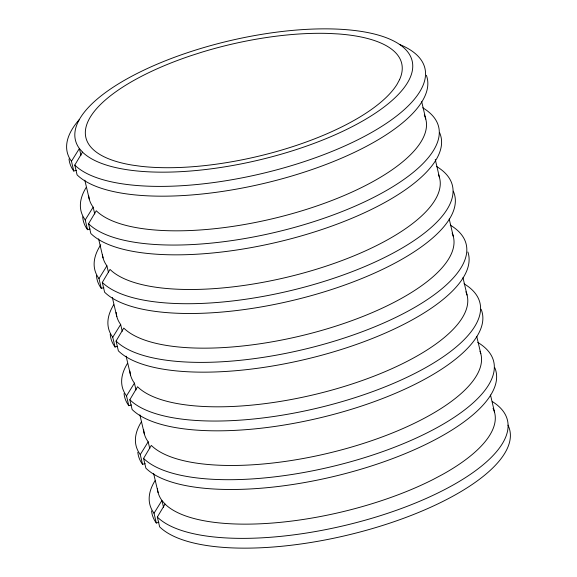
<?xml version="1.0" encoding="UTF-8"?>
<svg xmlns="http://www.w3.org/2000/svg" width="577" height="577" viewBox="0 0 577 577"><rect width="100%" height="100%" fill="white"/><g stroke="black" fill="none" stroke-linecap="round" stroke-linejoin="round"><path stroke-width="0.87" d="M426.353 75.277A183.695 65.23 -13.2 0 1 286.791 177.471A183.695 65.23 -13.2 0 1 77.08 174.853L74.786 165.08L82.511 152.097A172.956 61.414 -13.2 0 0 365.385 119.403A172.956 61.414 -13.2 0 0 288.385 30.797A172.956 61.414 -13.2 0 0 79.388 148.505L71.469 161.257L73.762 171.037L76.315 170.294M439.53 132.522A183.695 65.23 -13.2 0 1 302.586 235.546A183.695 65.23 -13.2 0 1 90.841 233.519L88.548 223.739L96.272 210.756A172.956 61.414 -13.2 0 0 296.585 212.386A172.956 61.414 -13.2 0 0 424.261 115.011M453.291 191.182A183.695 65.23 -13.2 0 1 316.34 294.205A183.695 65.23 -13.2 0 1 104.603 292.178L102.309 282.405L110.034 269.423A172.956 61.414 -13.2 0 0 309.2 271.385A172.956 61.414 -13.2 0 0 438.383 174.463M467.889 251.983A183.695 65.23 -13.2 0 1 327.044 353.744A183.695 65.23 -13.2 0 1 118.357 350.845L116.064 341.065L123.788 328.082A172.956 61.414 -13.2 0 0 322.961 330.051A172.956 61.414 -13.2 0 0 452.144 233.13M481.11 309.214A183.695 65.23 -13.2 0 1 342.846 411.827A183.695 65.23 -13.2 0 1 132.119 409.504L129.825 399.731L137.55 386.749A172.956 61.414 -13.2 0 0 336.716 388.71A172.956 61.414 -13.2 0 0 465.906 291.789M494.871 367.881A183.695 65.23 -13.2 0 1 356.6 470.486A183.695 65.23 -13.2 0 1 145.88 468.171L143.586 458.39L151.311 445.408A172.956 61.414 -13.2 0 0 349.323 447.702A172.956 61.414 -13.2 0 0 479.999 351.256M507.998 425.134A183.695 65.23 -13.2 0 1 372.396 528.561A183.695 65.23 -13.2 0 1 159.634 526.83L157.341 517.05L165.065 504.074A172.956 61.414 -13.2 0 0 433.5 479.278L442.35 474.575A172.956 61.414 -13.2 0 0 493.054 408.321M90.077 228.954L87.524 229.696L85.23 219.924L93.149 207.165A172.956 61.414 -13.2 0 1 88.692 195.913M103.831 287.62L101.285 288.363L98.992 278.583L106.904 265.824A172.956 61.414 -13.2 0 1 102.454 254.572M117.593 346.279L115.039 347.022L112.746 337.249L120.665 324.49A172.956 61.414 -13.2 0 1 116.143 312.373M131.354 404.939L128.801 405.689L126.507 395.909L134.427 383.15A172.956 61.414 -13.2 0 1 129.897 371.04M145.115 463.605L142.562 464.348L140.269 454.575L148.181 441.816A172.956 61.414 -13.2 0 1 143.659 429.699M158.87 522.264L156.317 523.014L154.023 513.234L161.942 500.475A172.956 61.414 -13.2 0 1 157.42 488.366M82.511 152.097L79.388 148.505L80.982 155.307M165.065 504.074L161.942 500.475L163.536 507.277M421.693 101.675L425.768 119.057M435.253 159.468L439.53 177.716M449.209 219L453.291 236.382M462.97 277.66L467.045 295.042M476.732 336.319L480.807 353.701M490.493 394.985L494.568 412.367M93.149 207.165L94.743 213.966M106.904 265.824L108.505 272.625M120.665 324.49L122.259 331.292M134.427 383.15L136.021 389.951M148.181 441.816L149.782 448.617M84.826 180.168L89.312 199.289M98.588 238.835L103.074 257.955M112.349 297.494L116.828 316.614M126.103 356.16L130.59 375.281M139.865 414.82L144.351 433.94M153.626 473.486L158.105 492.599M156.317 523.014A183.695 65.23 -13.2 0 1 151.571 510.912M492.296 401.556A183.695 65.23 -13.2 0 1 392.331 511.72A183.695 65.23 -13.2 0 1 157.341 517.05M154.023 513.234A183.695 65.23 -13.2 0 1 154.997 480.735M73.762 171.037A183.695 65.23 -13.2 0 1 69.016 158.935M399.32 44.342A183.695 65.23 -13.2 0 1 320.105 156.042A183.695 65.23 -13.2 0 1 74.786 165.08M71.469 161.257A183.695 65.23 -13.2 0 1 79.258 119.619M422.761 107.791A183.695 65.23 -13.2 0 1 324.368 218.12A183.695 65.23 -13.2 0 1 88.548 223.739M85.23 219.924A183.695 65.23 -13.2 0 1 86.197 187.424M87.524 229.696A183.695 65.23 -13.2 0 1 82.713 216.837M436.522 166.45A183.695 65.23 -13.2 0 1 338.129 276.78A183.695 65.23 -13.2 0 1 102.309 282.405M98.992 278.583A183.695 65.23 -13.2 0 1 100.773 244.792M101.285 288.363A183.695 65.23 -13.2 0 1 96.474 275.496M450.276 225.109A183.695 65.23 -13.2 0 1 351.891 335.446A183.695 65.23 -13.2 0 1 116.064 341.065M112.746 337.249A183.695 65.23 -13.2 0 1 113.719 304.743M115.039 347.022A183.695 65.23 -13.2 0 1 110.236 334.155M464.038 283.776A183.695 65.23 -13.2 0 1 365.645 394.105A183.695 65.23 -13.2 0 1 129.825 399.731M126.507 395.909A183.695 65.23 -13.2 0 1 127.474 363.409M128.801 405.689A183.695 65.23 -13.2 0 1 124.055 393.586M477.799 342.435A183.695 65.23 -13.2 0 1 379.406 452.765A183.695 65.23 -13.2 0 1 143.586 458.39M140.269 454.575A183.695 65.23 -13.2 0 1 141.235 422.068M142.562 464.348A183.695 65.23 -13.2 0 1 137.816 452.245M399.529 79.691L397.113 84.199A162.209 57.606 -13.2 0 1 140.572 166.263L132.436 165.13A162.209 57.606 -13.2 0 1 191.247 55.58L201.806 52.197A162.209 57.606 -13.2 0 1 329.251 33.459L338.353 33.949A162.209 57.606 -13.2 0 1 399.529 79.691"/></g></svg>
